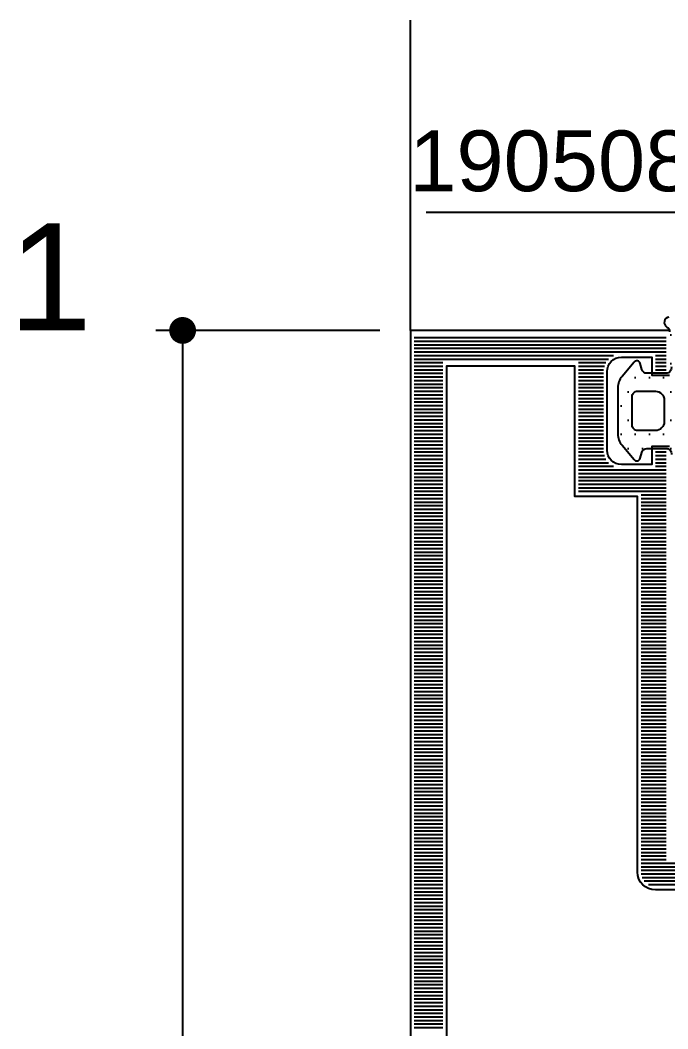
# Model space of a CAD drawing. Extents: x 16 to 197, y 31 to 244.
# Drawn here: x 123.87 to 142, y 71.87 to 100.09 of the extents above; entities that cross this region are included whole.
import ezdxf
from ezdxf.enums import TextEntityAlignment as Align

# ---------------------------------------------------------------- set-up
doc = ezdxf.new("R2010")
doc.units = 0
doc.header["$LTSCALE"] = 6
doc.layers.get('0').update_dxf_attribs({"color": 4, "linetype": 'CONTINUOUS'})
doc.layers.get('DEFPOINTS').update_dxf_attribs({"linetype": 'CONTINUOUS'})
for name, color, linetype in [('01TXT', 7, 'CONTINUOUS'), ('DICHT_PAR', 3, 'CONTINUOUS'), ('KH_NOR', 7, 'CONTINUOUS'), ('KH_SCH', 3, 'CONTINUOUS'), ('LLMASSE', 7, 'CONTINUOUS'), ('PNR', 7, 'CONTINUOUS')]:
    doc.layers.add(name, color=color, linetype=linetype)
doc.styles.get("Standard").update_dxf_attribs({"font": 'simplex.shx', "width": 0.8})
doc.styles.add('SWISS', font='swiss.ttf')
doc.styles.add('SWISSL', font='swissl.ttf')
doc.dimstyles.new('DOK-1ZU1-PUNKT', dxfattribs={"dimscale": 0, "dimtxt": 3, "dimasz": 1.5, "dimexe": 1.5, "dimexo": 0.6, "dimgap": 1.5, "dimtad": 0, "dimdsep": 46, "dimtxsty": 'Standard', "dimblk": 'PUNKT', "dimblk1": 'PUNKT', "dimblk2": 'PUNKT', "dimcen": 0, "dimclrd": 2, "dimclre": 2, "dimclrt": 7, "dimadec": 0, "dimazin": 0, "dimtfac": 0.7, "dimtofl": 0, "dimtmove": 2, "dimatfit": 3, "dimldrblk": 'PUNKT', "dimfxl": 1, "dimtolj": 1, "dimarcsym": 0})

# ---------------------------------------------------------------- blocks, each defined once
blk = doc.blocks.new('*X64')
at = {"color": 0}
for p, q in [((0.2000124182325775, 88.60000000000001), (14.30000000248067, 88.60000000000001)), ((0.2000121093465139, 88.2), (14.2999999984, 88.2)), ((0.2000122637895457, 88.4), (14.30000000044033, 88.4)), ((0.2000116460174185, 87.60000000000001), (11.36411009661483, 87.60000000000001)), ((0.2000118004604503, 87.80000000000001), (14.29999999431933, 87.80000000000001)), ((0.2000119549034821, 88), (14.29999999635967, 88)), ((13.6999999999713, 87.60000000000001), (14.299999992279, 87.60000000000001)), ((0.2000111826883231, 87), (1.800012727272406, 87)), ((0.2000113371313549, 87.2), (1.800012727272405, 87.20000000000002)), ((0.2000114915743867, 87.4), (11.08585715034917, 87.4)), ((9.40001272727082, 87.20000000000012), (10.93397459126205, 87.2)), ((9.400012727272225, 87), (10.84606079546297, 87)), ((13.69999999998771, 87.4), (14.29999999023867, 87.4)), ((13.70000000000411, 87.2), (14.29999998819834, 87.2)), ((13.70000000002052, 87), (14.299999986158, 87)), ((0.2000107193592277, 86.4), (1.80001272727241, 86.4)), ((0.2000108738022595, 86.60000000000001), (1.800012727272409, 86.60000000000001)), ((0.2000110282452913, 86.80000000000001), (1.800012727272407, 86.80000000000001)), ((9.40001272727363, 86.80000000000001), (10.80501256177413, 86.80000000000001)), ((9.400012727275035, 86.60000000000001), (10.79999999999967, 86.60000000000001)), ((9.40001272727644, 86.4), (10.79999999999969, 86.4)), ((13.70000000003692, 86.80000000000001), (14.29999998411767, 86.80000000000001)), ((0.2000102560301323, 85.80000000000001), (1.800012727272414, 85.80000000000001)), ((0.2000104104731641, 86), (1.800012727272412, 86)), ((0.2000105649161959, 86.2), (1.800012727272411, 86.2)), ((9.400012727277845, 86.2), (10.7999999999997, 86.2)), ((9.400012727279249, 86), (10.79999999999972, 86)), ((9.400012727280654, 85.80000000000001), (10.79999999999973, 85.80000000000001)), ((0.2000099471440687, 85.4), (1.800012727272416, 85.4)), ((0.2000101015871004, 85.60000000000001), (1.800012727272415, 85.60000000000001)), ((9.400012727282059, 85.60000000000001), (10.79999999999975, 85.60000000000001)), ((9.400012727283464, 85.4), (10.79999999999976, 85.4)), ((0.2000094838149732, 84.80000000000001), (1.80001272727242, 84.80000000000001)), ((0.2000096382580051, 85), (1.800012727272419, 85)), ((0.2000097927010369, 85.2), (1.800012727272418, 85.2)), ((9.400012727284869, 85.2), (10.79999999999978, 85.2)), ((9.400012727286274, 85), (10.79999999999979, 85)), ((9.40001272728768, 84.80000000000001), (10.79999999999981, 84.80000000000001)), ((0.2000090204858778, 84.2), (1.800012727272424, 84.2)), ((0.2000091749289096, 84.4), (1.800012727272423, 84.4)), ((0.2000093293719414, 84.60000000000001), (1.800012727272422, 84.60000000000001)), ((9.400012727289084, 84.60000000000001), (10.79999999999983, 84.60000000000001)), ((9.40001272729049, 84.4), (10.79999999999984, 84.4)), ((9.400012727291895, 84.2), (10.79999999999986, 84.2)), ((0.2000085571567824, 83.60000000000001), (1.800012727272428, 83.60000000000001)), ((0.2000087115998142, 83.80000000000001), (1.800012727272427, 83.80000000000001)), ((0.200008866042846, 84), (1.800012727272426, 84)), ((9.4000127272933, 84), (10.79999999999987, 84)), ((9.400012727294703, 83.80000000000001), (10.79999999999989, 83.80000000000001)), ((9.400012727296108, 83.60000000000001), (10.7999999999999, 83.60000000000001)), ((0.200008093827687, 83), (1.800012727272432, 83)), ((0.2000082482707188, 83.2), (1.800012727272431, 83.2)), ((0.2000084027137506, 83.4), (1.800012727272429, 83.4)), ((9.400012727297513, 83.4), (10.79999999999992, 83.4)), ((9.400012727298918, 83.2), (10.79999999999993, 83.2)), ((9.400012727300323, 83), (10.79999999999995, 83)), ((0.2000076304985916, 82.4), (1.800012727272436, 82.4)), ((0.2000077849416234, 82.60000000000001), (1.800012727272435, 82.60000000000001)), ((0.2000079393846552, 82.80000000000001), (1.800012727272433, 82.80000000000001)), ((9.400012727301728, 82.80000000000001), (10.79999999999997, 82.80000000000001)), ((9.400012727303134, 82.60000000000001), (10.79999999999998, 82.60000000000001)), ((9.400012727304539, 82.4), (10.8, 82.4)), ((0.200007321612528, 82), (1.800012727272438, 82)), ((0.2000074760555598, 82.2), (1.800012727272437, 82.2)), ((9.400012727305944, 82.2), (10.80501257363285, 82.2)), ((9.400012727307349, 82), (10.84606082852943, 82)), ((13.69999999998769, 82.2), (14.3000001724843, 82.2)), ((13.70000000002051, 82), (14.30000028309962, 82)), ((0.2000068582834326, 81.4), (1.800012727272442, 81.4)), ((0.2000070127264644, 81.60000000000001), (1.800012727272441, 81.60000000000001)), ((0.2000071671694962, 81.80000000000001), (1.80001272727244, 81.80000000000001)), ((9.400012727308752, 81.80000000000001), (10.93397464376178, 81.80000000000001)), ((9.400012727310157, 81.60000000000001), (11.08585722238369, 81.60000000000001)), ((9.400012727311562, 81.4), (11.36411019233321, 81.4)), ((13.70000000005333, 81.80000000000001), (14.30000039371494, 81.80000000000001)), ((13.70000000008615, 81.60000000000001), (14.30000050433027, 81.60000000000001)), ((13.70000000011897, 81.4), (14.30000061494559, 81.4)), ((0.2000063949543372, 80.80000000000001), (1.800012727272446, 80.80000000000001)), ((0.200006549397369, 81), (1.800012727272445, 81)), ((0.2000067038404008, 81.2), (1.800012727272444, 81.2)), ((9.400012727312967, 81.2), (14.30000072556092, 81.2)), ((9.400012727314373, 81), (14.30000083617624, 81)), ((9.400012727315778, 80.80000000000001), (14.30000094679157, 80.80000000000001)), ((0.2000059316252418, 80.2), (1.80001272727245, 80.2)), ((0.2000060860682736, 80.4), (1.800012727272449, 80.4)), ((0.2000062405113054, 80.60000000000001), (1.800012727272448, 80.60000000000001)), ((9.400012727317183, 80.60000000000001), (14.30000105740689, 80.60000000000001)), ((9.400012727318588, 80.4), (14.30000116802222, 80.4)), ((9.400012727319993, 80.2), (14.30000127863754, 80.2)), ((0.2000054682961463, 79.60000000000001), (1.800012727272454, 79.60000000000001)), ((0.2000056227391782, 79.80000000000001), (1.800012727272453, 79.80000000000001)), ((0.20000577718221, 80), (1.800012727272452, 80)), ((9.400012727321398, 80), (14.30000138925287, 80)), ((12.90001272727268, 79.80000000000001), (14.30000149986819, 79.80000000000001)), ((12.90001272727268, 79.60000000000001), (14.30000161048352, 79.60000000000001)), ((0.200005004967051, 79), (1.800012727272458, 79)), ((0.2000051594100828, 79.2), (1.800012727272457, 79.2)), ((0.2000053138531146, 79.4), (1.800012727272455, 79.4)), ((12.90001272727268, 79.4), (14.30000172109884, 79.4)), ((12.90001272727268, 79.2), (14.30000183171417, 79.2)), ((12.90001272727268, 79), (14.30000194232949, 79)), ((0.2000046960809873, 78.60000000000001), (1.800012727272461, 78.60000000000001)), ((0.2000048505240191, 78.80000000000001), (1.800012727272459, 78.80000000000001)), ((12.90001272727268, 78.80000000000001), (14.30000205294482, 78.80000000000001)), ((12.90001272727268, 78.60000000000001), (14.30000216356014, 78.60000000000001)), ((0.2000042327518919, 78), (1.800012727272464, 78)), ((0.2000043871949237, 78.2), (1.800012727272463, 78.2)), ((0.2000045416379555, 78.4), (1.800012727272462, 78.4)), ((12.90001272727268, 78.4), (14.30000227417547, 78.4)), ((12.90001272727268, 78.2), (14.30000238479079, 78.2)), ((12.90001272727268, 78), (14.30000249540612, 78)), ((0.2000037694227965, 77.4), (1.800012727272468, 77.4)), ((0.2000039238658283, 77.60000000000001), (1.800012727272467, 77.60000000000001)), ((0.2000040783088601, 77.80000000000001), (1.800012727272466, 77.80000000000001)), ((12.90001272727268, 77.80000000000001), (14.30000260602144, 77.80000000000001)), ((12.90001272727268, 77.60000000000001), (14.30000271663677, 77.60000000000001)), ((12.90001272727268, 77.4), (14.30000282725209, 77.4)), ((0.2000033060937011, 76.80000000000001), (1.800012727272472, 76.80000000000001)), ((0.2000034605367329, 77), (1.800012727272471, 77)), ((0.2000036149797647, 77.2), (1.80001272727247, 77.2)), ((12.90001272727268, 77.2), (14.30000293786741, 77.2)), ((12.90001272727268, 77), (14.30000304848274, 77)), ((12.90001272727268, 76.80000000000001), (14.30000315909806, 76.80000000000001)), ((0.2000028427646057, 76.2), (1.800012727272476, 76.2)), ((0.2000029972076375, 76.4), (1.800012727272475, 76.4)), ((0.2000031516506693, 76.60000000000001), (1.800012727272474, 76.60000000000001)), ((12.90001272727268, 76.60000000000001), (14.30000326971339, 76.60000000000001)), ((12.90001272727268, 76.4), (14.30000338032871, 76.4)), ((12.90001272727268, 76.2), (14.30000349094404, 76.2)), ((0.2000025338785421, 75.8), (1.800012727272479, 75.8)), ((0.2000026883215739, 76), (1.800012727272478, 76)), ((12.90001272727268, 76), (14.30000360155936, 76)), ((12.90001272727268, 75.8), (14.30000371217469, 75.8)), ((0.2000020705494467, 75.2), (1.800012727272483, 75.2)), ((0.2000022249924785, 75.4), (1.800012727272481, 75.4)), ((0.2000023794355103, 75.60000000000001), (1.80001272727248, 75.60000000000001)), ((12.90001272727268, 75.60000000000001), (14.30000382279001, 75.60000000000001)), ((12.90001272727268, 75.4), (14.30000393340534, 75.4)), ((12.90001272727268, 75.2), (14.30000404402066, 75.2)), ((0.2000016072203513, 74.60000000000001), (1.800012727272487, 74.60000000000001)), ((0.2000017616633831, 74.8), (1.800012727272485, 74.8)), ((0.2000019161064149, 75), (1.800012727272484, 75)), ((12.90001272727268, 75), (14.30000415463599, 75)), ((12.90001272727268, 74.8), (14.30000426525131, 74.8)), ((12.90001272727268, 74.60000000000001), (14.30000437586664, 74.60000000000001)), ((0.2000011438912559, 74), (1.80001272727249, 74)), ((0.2000012983342877, 74.2), (1.800012727272489, 74.2)), ((0.2000014527773195, 74.4), (1.800012727272488, 74.4)), ((12.90001272727268, 74.4), (14.30000448648196, 74.4)), ((12.90001272727268, 74.2), (14.30000459709729, 74.2)), ((12.90001272727268, 74), (14.30000470771261, 74)), ((0.2000006805621605, 73.4), (1.800012727272494, 73.4)), ((0.2000008350051923, 73.60000000000001), (1.800012727272493, 73.60000000000001)), ((0.2000009894482241, 73.8), (1.800012727272492, 73.8)), ((12.90001272727268, 73.8), (14.30000481832793, 73.8)), ((12.90001272727268, 73.60000000000001), (14.30000492894326, 73.60000000000001)), ((12.90001272727268, 73.4), (14.30000503955858, 73.4)), ((0.200000217233065, 72.8), (1.800012727272498, 72.8)), ((0.2000003716760969, 73), (1.800012727272497, 73)), ((0.2000005261191287, 73.2), (1.800012727272496, 73.2)), ((12.90001272727268, 73.2), (14.30000515017391, 73.2)), ((12.90001272727268, 73), (14.30000526078923, 73)), ((12.90001272727268, 72.8), (14.30000537140456, 72.8)), ((0.1999999083470014, 72.4), (1.800012727272501, 72.4)), ((0.2000000627900332, 72.60000000000001), (1.8000127272725, 72.60000000000001)), ((12.90001272727268, 72.60000000000001), (14.30000548201988, 72.60000000000001)), ((12.90001272727268, 72.4), (14.30000559263521, 72.4)), ((0.199999445017906, 71.8), (1.800012727272505, 71.8)), ((0.1999995994609378, 72), (1.800012727272503, 72)), ((0.1999997539039697, 72.2), (1.800012727272502, 72.2)), ((12.90001272727268, 72.2), (14.30000570325053, 72.2)), ((12.90001272727268, 72), (14.30000581386586, 72)), ((12.90001272727268, 71.8), (14.30000592448118, 71.8)), ((0.1999989816888106, 71.2), (1.800012727272509, 71.2)), ((0.1999991361318424, 71.4), (1.800012727272507, 71.4)), ((0.1999992905748742, 71.60000000000001), (1.800012727272506, 71.60000000000001)), ((12.90001272727268, 71.60000000000001), (14.30000603509651, 71.60000000000001)), ((12.90001272727268, 71.4), (14.30000614571183, 71.4)), ((12.90001272727268, 71.2), (14.30000625632716, 71.2)), ((0.1999985183597152, 70.60000000000001), (1.800012727272513, 70.60000000000001)), ((0.199998672802747, 70.8), (1.800012727272511, 70.8)), ((0.1999988272457788, 71), (1.80001272727251, 71)), ((12.90001272727268, 71), (14.30000636694248, 71)), ((12.90001272727268, 70.8), (14.30000647755781, 70.8)), ((12.90001272727268, 70.60000000000001), (14.30000658817313, 70.60000000000001)), ((0.1999980550306198, 70), (1.800012727272516, 70)), ((0.1999982094736516, 70.2), (1.800012727272515, 70.2)), ((0.1999983639166834, 70.4), (1.800012727272514, 70.4)), ((12.90001272727268, 70.4), (14.30000669878846, 70.4)), ((12.90001272727268, 70.2), (14.30000680940378, 70.2)), ((12.90001272727268, 70), (14.30000692001911, 70)), ((0.1999977461445562, 69.60000000000001), (1.800012727272519, 69.60000000000001)), ((0.199997900587588, 69.8), (1.800012727272518, 69.8)), ((12.90001272727268, 69.8), (14.30000703063443, 69.8)), ((12.90001272727268, 69.60000000000001), (14.30000714124976, 69.60000000000001)), ((0.1999972828154608, 69), (1.800012727272523, 69)), ((0.1999974372584926, 69.2), (1.800012727272522, 69.2)), ((0.1999975917015244, 69.4), (1.80001272727252, 69.4)), ((12.90001272727268, 69.4), (14.30000725186508, 69.4)), ((12.90001272727268, 69.2), (14.30000736248041, 69.2)), ((12.90001272727268, 69), (14.30000747309573, 69)), ((0.1999968194863654, 68.4), (1.800012727272527, 68.4)), ((0.1999969739293972, 68.60000000000001), (1.800012727272525, 68.60000000000001)), ((0.199997128372429, 68.8), (1.800012727272524, 68.8)), ((12.90001272727268, 68.8), (14.30000758371106, 68.8)), ((12.90001272727268, 68.60000000000001), (14.30000769432638, 68.60000000000001)), ((12.90001272727268, 68.4), (14.3000078049417, 68.4)), ((0.19999635615727, 67.8), (1.800012727272531, 67.8)), ((0.1999965106003018, 68), (1.800012727272529, 68)), ((0.1999966650433336, 68.2), (1.800012727272528, 68.2)), ((12.90001272727268, 68.2), (14.30000791555703, 68.2)), ((12.90001272727268, 68), (14.30000802617235, 68)), ((12.90001272727268, 67.8), (14.30000813678768, 67.8)), ((0.1999958928281746, 67.2), (1.800012727272535, 67.2)), ((0.1999960472712064, 67.4), (1.800012727272533, 67.4)), ((0.1999962017142382, 67.60000000000001), (1.800012727272532, 67.60000000000001)), ((12.90001272727268, 67.60000000000001), (14.300008247403, 67.60000000000001)), ((12.90001272727268, 67.4), (14.30000835801833, 67.4)), ((12.90001272727268, 67.2), (14.30000846863365, 67.2)), ((0.1999954294990791, 66.60000000000001), (1.800012727272539, 66.60000000000001)), ((0.1999955839421109, 66.8), (1.800012727272537, 66.8)), ((0.1999957383851428, 67), (1.800012727272536, 67)), ((12.90001272727268, 67), (14.30000857924898, 67)), ((12.90001272727268, 66.8), (14.3000086898643, 66.8)), ((12.90001272727268, 66.60000000000001), (14.30000880047963, 66.60000000000001)), ((0.1999951206130156, 66.2), (1.800012727272541, 66.2)), ((0.1999952750560473, 66.4), (1.80001272727254, 66.4)), ((12.90001272727268, 66.4), (14.30000891109495, 66.4)), ((12.90001272727268, 66.2), (14.30000902171028, 66.2)), ((0.1999946572839201, 65.60000000000001), (1.800012727272545, 65.60000000000001)), ((0.1999948117269519, 65.8), (1.800012727272544, 65.8)), ((0.1999949661699837, 66), (1.800012727272542, 66)), ((12.90001272727268, 66), (14.3000091323256, 66)), ((12.90001272727268, 65.8), (14.30000924294093, 65.8)), ((12.90001272727268, 65.60000000000001), (14.30000935355625, 65.60000000000001)), ((0.1999941939548247, 65), (1.800012727272549, 65)), ((0.1999943483978565, 65.2), (1.800012727272548, 65.2)), ((0.1999945028408883, 65.4), (1.800012727272546, 65.4)), ((12.90001272727268, 65.4), (14.30000946417158, 65.4)), ((12.90001272727268, 65.2), (14.3000095747869, 65.2)), ((12.90001272727268, 65), (14.30000968540222, 65)), ((0.1999937306257293, 64.4), (1.800012727272553, 64.4)), ((0.1999938850687611, 64.60000000000001), (1.800012727272551, 64.60000000000001)), ((0.1999940395117929, 64.8), (1.80001272727255, 64.8)), ((12.90001272727268, 64.8), (14.30000979601755, 64.8)), ((12.90001272727268, 64.60000000000001), (14.30000990663287, 64.60000000000001)), ((12.90001272727268, 64.4), (14.3000100172482, 64.4)), ((0.1999932672966339, 63.8), (1.800012727272557, 63.8)), ((0.1999934217396657, 64), (1.800012727272555, 64)), ((0.1999935761826975, 64.2), (1.800012727272554, 64.2)), ((12.90001272727268, 64.2), (14.30001012786352, 64.2)), ((12.90001272727268, 64), (14.30001023847885, 64)), ((12.90001272727268, 63.8), (14.30001034909417, 63.8)), ((0.1999928039675385, 63.2), (1.800012727272561, 63.2)), ((0.1999929584105703, 63.40000000000001), (1.800012727272559, 63.40000000000001)), ((0.1999931128536021, 63.6), (1.800012727272558, 63.6)), ((12.90001272727268, 63.6), (14.3000104597095, 63.6)), ((12.90001272727268, 63.40000000000001), (14.30001057032482, 63.40000000000001)), ((12.90001272727268, 63.2), (14.30001068094015, 63.2)), ((0.1999924950814749, 62.8), (1.800012727272563, 62.8)), ((0.1999926495245067, 63), (1.800012727272562, 63)), ((12.90001272727268, 63), (14.30001079155547, 63)), ((12.90001272727268, 62.8), (14.3000109021708, 62.8)), ((0.1999920317523795, 62.2), (1.800012727272567, 62.2)), ((0.1999921861954113, 62.40000000000001), (1.800012727272566, 62.40000000000001)), ((0.1999923406384431, 62.6), (1.800012727272565, 62.6)), ((12.90001272727268, 62.6), (14.30001101278612, 62.6)), ((12.90001272727268, 62.40000000000001), (14.30001112340145, 62.40000000000001)), ((12.90001272727268, 62.2), (14.30001123401677, 62.2)), ((0.1999915684232841, 61.6), (1.800012727272571, 61.6)), ((0.1999917228663159, 61.8), (1.80001272727257, 61.8)), ((0.1999918773093477, 62), (1.800012727272568, 62)), ((12.90001272727268, 62), (14.3000113446321, 62)), ((12.90001272727268, 61.8), (14.30001145524742, 61.8)), ((12.90001272727268, 61.6), (14.30001156586275, 61.6)), ((0.1999911050941887, 61), (1.800012727272575, 61)), ((0.1999912595372205, 61.2), (1.800012727272573, 61.2)), ((0.1999914139802522, 61.40000000000001), (1.800012727272572, 61.40000000000001)), ((12.90001272727268, 61.40000000000001), (14.30001167647807, 61.40000000000001)), ((12.90001272727268, 61.2), (14.3000117870934, 61.2)), ((12.90001272727268, 61), (14.30001189770872, 61)), ((0.1999906417650932, 60.40000000000001), (1.800012727272579, 60.40000000000001)), ((0.199990796208125, 60.6), (1.800012727272577, 60.6)), ((0.1999909506511569, 60.8), (1.800012727272576, 60.8)), ((12.90001272727268, 60.8), (14.30001200832404, 60.8)), ((12.90001272727268, 60.6), (14.30001211893937, 60.6)), ((12.90001272727268, 60.40000000000001), (14.30001222955469, 60.40000000000001)), ((0.1999903328790296, 60), (1.800012727272581, 60)), ((0.1999904873220614, 60.2), (1.80001272727258, 60.2)), ((12.90001272727268, 60.2), (14.30001234017002, 60.2)), ((12.90001272727268, 60), (14.30001245078534, 60)), ((0.1999898695499342, 59.40000000000001), (1.800012727272585, 59.40000000000001)), ((0.199990023992966, 59.6), (1.800012727272584, 59.6)), ((0.1999901784359978, 59.8), (1.800012727272583, 59.8)), ((12.90001272727268, 59.8), (14.30001256140067, 59.8)), ((12.90001272727268, 59.6), (14.30001267201599, 59.6)), ((12.90001272727268, 59.40000000000001), (14.30001278263132, 59.40000000000001)), ((0.1999894062208388, 58.8), (1.800012727272589, 58.8)), ((0.1999895606638706, 59), (1.800012727272588, 59)), ((0.1999897151069024, 59.2), (1.800012727272587, 59.2)), ((12.90001272727268, 59.2), (22.30000000000009, 59.2)), ((12.90001272727268, 59), (22.30000000000009, 59)), ((12.90001272727268, 58.8), (22.30000000000009, 58.8)), ((0.1999889428917434, 58.2), (1.800012727272593, 58.2)), ((0.1999890973347752, 58.40000000000001), (1.800012727272592, 58.40000000000001)), ((0.199989251777807, 58.6), (1.80001272727259, 58.6)), ((12.90628733395326, 58.6), (22.30000000000008, 58.6)), ((12.95839287856308, 58.40000000000001), (22.30000000000008, 58.40000000000001)), ((13.07551292743281, 58.2), (22.30000000000008, 58.2)), ((0.199988479562648, 57.6), (1.800012727272597, 57.6)), ((0.1999886340056798, 57.8), (1.800012727272596, 57.8)), ((0.1999887884487116, 58), (1.800012727272594, 58)), ((13.31271439265192, 58), (22.30000000000008, 58)), ((0.1999880162335526, 57), (1.800012727272601, 57)), ((0.1999881706765844, 57.2), (1.800012727272599, 57.2)), ((0.1999883251196162, 57.40000000000001), (1.800012727272598, 57.40000000000001)), ((0.199987707347489, 56.6), (1.800012727272603, 56.6)), ((0.1999878617905208, 56.8), (1.800012727272602, 56.8)), ((0.1999872440183936, 56), (1.800012727272607, 56)), ((0.1999873984614254, 56.2), (1.800012727272606, 56.2)), ((0.1999875529044572, 56.40000000000001), (1.800012727272605, 56.40000000000001)), ((0.1999867806892981, 55.40000000000001), (1.800012727272611, 55.40000000000001)), ((0.19998693513233, 55.6), (1.80001272727261, 55.6)), ((0.1999870895753618, 55.8), (1.800012727272609, 55.8)), ((0.1999863173602028, 54.8), (1.800012727272615, 54.8)), ((0.1999864718032346, 55), (1.800012727272614, 55)), ((0.1999866262462664, 55.2), (1.800012727272613, 55.2)), ((0.1999858540311073, 54.2), (1.800012727272619, 54.2)), ((0.1999860084741391, 54.40000000000001), (1.800012727272618, 54.40000000000001)), ((0.1999861629171709, 54.6), (1.800012727272616, 54.6)), ((0.1999855451450437, 53.8), (1.800012727272622, 53.8)), ((0.1999856995880755, 54), (1.80001272727262, 54)), ((0.1999850818159483, 53.2), (1.800012727272625, 53.2)), ((0.1999852362589801, 53.40000000000001), (1.800012727272624, 53.40000000000001)), ((0.1999853907020119, 53.6), (1.800012727272623, 53.6)), ((0.1999846184868529, 52.6), (1.800012727272629, 52.6)), ((0.1999847729298847, 52.8), (1.800012727272628, 52.8)), ((0.1999849273729165, 53), (1.800012727272627, 53)), ((0.1999841551577575, 52), (1.800012727272633, 52)), ((0.1999843096007893, 52.2), (1.800012727272632, 52.2)), ((0.1999844640438211, 52.40000000000001), (1.800012727272631, 52.40000000000001)), ((0.1999836918286621, 51.40000000000001), (1.800012727272637, 51.40000000000001)), ((0.1999838462716939, 51.6), (1.800012727272636, 51.6)), ((0.1999840007147257, 51.8), (1.800012727272635, 51.8)), ((0.1999832284995667, 50.8), (1.800012727272641, 50.8)), ((0.1999833829425985, 51), (1.80001272727264, 51)), ((0.1999835373856303, 51.2), (1.800012727272639, 51.2)), ((0.1999829196135031, 50.40000000000001), (1.800012727272644, 50.40000000000001)), ((0.1999830740565349, 50.6), (1.800012727272642, 50.6)), ((0.1999826107274395, 50), (1.800012727272646, 50)), ((0.1999827651704713, 50.2), (1.800012727272645, 50.2))]:
    blk.add_line(p, q, dxfattribs=at)
blk = doc.blocks.new('B-LL132345')
at = {"layer": 'KH_NOR'}
blk.add_lwpolyline([(14.50000000656133, 82.50000000686899), (13.49999999993846, 82.49999999993847), (13.50000000010256, 81.49999999993847), (11.79999999999984, 81.5, -0.41421348000001), (11, 82.30000000000007), (10.99999999999966, 86.70000000000005, -0.414213569999992), (11.80000000000019, 87.5), (13.4999999999795, 87.5000000000205), (13.50000000006153, 86.49999999993847), (14.49999998105717, 86.50000001925048)], format="xyb", dxfattribs=at)
blk.add_lwpolyline([(14.50000000656133, 89.00000000686899), (1.272711858135711e-05, 88.99999999984618), (-5.600003057116796e-05, -2.153055511655566e-10)], dxfattribs=at)
blk.add_lwpolyline([(2.000012727272787, 28.30000000000007), (20.69994399999985, 28.30000000000007), (20.70000000000005, 57.70000000000005), (13.70001272727268, 57.70000000000005, -0.414213562373095), (12.70001272727268, 58.70000000000005), (12.70001272727268, 79.70000000000005), (9.200012727323504, 79.69999999994877), (9.200012727272224, 87.00000000000011), (2.000012727272406, 87), (2.000012727272787, 28.30000000000007)], format="xyb", close=True, dxfattribs=at)
at = {"layer": 'KH_SCH'}
blk.add_blockref('*X64', (0, 0), dxfattribs=at)
blk = doc.blocks.new('PUNKT')
at = {"color": 0, "linetype": 'CONTINUOUS'}
blk.add_line((-0.5, 0), (-1, 0), dxfattribs=at)
at = {"color": 0, "linetype": 'CONTINUOUS', "const_width": 0.5}
blk.add_lwpolyline([(-0.25, 0, 1), (0.25, 0, 1)], format="xyb", close=True, dxfattribs=at)
blk = doc.blocks.new('*D67')
at = {"layer": 'DEFPOINTS', "color": 0}
for p in [(128.4166908126299, 91.40832552261443), (134.2357742694196, 91.40832552261443), (130.0152606226832, 46.9083255225837)]:
    blk.add_point(p, dxfattribs=at)
at = {"layer": 'LLMASSE', "color": 3, "lineweight": -2}
for p, q in [((133.9357742694196, 91.40832552261443), (127.6666908126299, 91.40832552261443)), ((128.4166908126299, 90.65832552261443), (128.4166908126299, 70.97689695117049)), ((128.4166908126299, 47.6583255225837), (128.4166908126299, 67.33975409402763)), ((129.7152606226832, 46.9083255225837), (127.6666908126299, 46.9083255225837))]:
    blk.add_line(p, q, dxfattribs=at)
at = {"layer": 'LLMASSE', "color": 3, "lineweight": -2, "xscale": 0.75, "yscale": 0.75, "zscale": 0.75}
for p, rotation in [((128.4166908126299, 91.40832552261443), 90), ((128.4166908126299, 46.9083255225837), 270)]:
    blk.add_blockref('PUNKT', p, dxfattribs=dict(at, rotation=rotation))
at = {"layer": 'LLMASSE', "color": 3, "insert": (128.4166908126299, 69.15832552259907), "char_height": 1.7, "attachment_point": 5, "rotation": 90}
blk.add_mtext('\\A1;89', dxfattribs=at)

msp = doc.modelspace()

# ---------------------------------------------------------------- hatches: boundary and pattern name
h = msp.add_hatch()
h.set_pattern_fill('DOTS', color=3, scale=0.25, style=0)
h.set_pattern_definition([(0, (0, 0), (0.1984375, 0.396875), [0, -0.396875])])
edge = h.paths.add_edge_path()
edge.add_arc((143.5500396488347, 91.57362215166216), 0.5, 0, 105.2232402070219)
edge.add_arc((140.7929435037213, 101.7051778489182), 10, 277.1144556561809, 285.22324020702223, ccw=False)
edge.add_arc((142.0500396488347, 91.63332552266056), 0.1499999999999936, 97.11445565618135, 239.9999999999949)
edge.add_arc((141.9000396488346, 91.3735179015252), 0.1500000000000091, 5.4001247917767614e-12, 60.00000000000699, ccw=False)
edge.add_line((142.0500396488347, 91.37351790152522), (142.0500396488347, 90.56467593767707))
edge.add_line((142.0500396488347, 90.56467593767707), (142.094928522778, 90.39714837942594))
edge.add_arc((141.9500396488346, 90.35832552266055), 0.150000000000002, -89.99999999998909, 15.000000000005514, ccw=False)
edge.add_line((141.9500396488347, 90.20832552266054), (141.4151386970315, 90.20832552266054))
edge.add_arc((141.41513869697, 90.35832552258036), 0.1499999999198138, 194.9999999764934, 270.000000023493, ccw=False)
edge.add_line((141.2702498230881, 90.31950266589517), (141.2261173153148, 90.4842074271708))
edge.add_arc((141.1295247326859, 90.45832552266054), 0.09999999999998183, 15.00000000000569, 140.0000000000024)
edge.add_line((141.052920288374, 90.52260428362919), (140.7170174272752, 90.12229084215201))
edge.add_arc((141.1000396488346, 89.80089703730874), 0.4999999999999966, 139.9999999999999, 180)
edge.add_line((140.6000396488346, 89.80089703730874), (140.6000396488346, 88.51575400801235))
edge.add_arc((141.1000396488346, 88.51575400801235), 0.5, 180, 220.0000000000001)
edge.add_line((140.7170174272752, 88.19436020316908), (141.052920288374, 87.7940467616919))
edge.add_arc((141.1295247327059, 87.85832552257025), 0.09999999995728234, 219.9999999529967, 345.000000047)
edge.add_line((141.2261173153148, 87.8324436181503), (141.2702498230881, 87.99714837942594))
edge.add_arc((141.4151386970315, 87.95832552266056), 0.1499999999999984, 90, 164.9999999999997, ccw=False)
edge.add_line((141.4151386970315, 88.10832552266055), (141.9500396488347, 88.10832552266055))
edge.add_arc((141.9500396488347, 87.95832552266054), 0.1500000000000057, -8.583936804511723, 90, ccw=False)
edge.add_line((142.0983593886247, 87.93593680254058), (142.051159822308, 87.62325133607386))
edge.add_arc((142.1500396487526, 87.60832552258995), 0.09999999992941186, 171.4160631484719, 270.0000000469969)
edge.add_line((142.1500396488346, 87.50832552266056), (142.4241747041581, 87.50832552266056))
edge.add_arc((142.4241747041581, 87.65832552266055), 0.1499999999999915, 270, 350.0000000000011)
edge.add_line((142.5718958671099, 87.63227829601051), (142.6736531896439, 88.20937274931057))
edge.add_arc((142.8213743525957, 88.18332552266054), 0.1499999999999934, 33.71261571377738, 170.000000000001, ccw=False)
edge.add_arc((140.8665693097362, 86.87901066634285), 2.500000000000003, 10.192306335934575, 33.71261571377829, ccw=False)
edge.add_arc((143.6847430149978, 87.39713000032364), 0.3655571821432425, 191.9574234478977, 357.8366345207008)
edge.add_line((144.0500396488347, 87.38333062628112), (144.0500209307687, 88.66699248572664))
edge.add_arc((143.8500209307899, 88.66698956937202), 0.2000000000000204, 0.0008354740557191675, 180.0008354740557)
edge.add_line((143.6500209308111, 88.6669866530174), (143.6500301166417, 87.92838504779739))
edge.add_arc((143.6270270889342, 87.92838490473665), 0.02300302770799056, -180.00035633469793, 0.000356334697926286, ccw=False)
edge.add_line((143.6040240612266, 87.92838504779739), (143.6040240612266, 88.03456610045149))
edge.add_arc((142.6040582625505, 88.04283661905785), 1.000000000000004, 359.5261287871176, 412.8234961604567)
edge.add_arc((143.4500396488347, 89.15832552266053), 0.3999999999999919, 140.421963242763, 232.8234961604546, ccw=False)
edge.add_line((143.1417366366462, 89.41317695521583), (143.7287946289454, 90.1233622798204))
edge.add_line((143.7287946289454, 90.1233622798204), (143.7500396488347, 89.6158260096452))
edge.add_arc((143.9000396488346, 89.61582600952215), 0.1499999999999773, 179.9999999529977, 360.0000000470023)
edge.add_line((144.0500396488347, 89.6158260096452), (144.0500396488347, 91.57362215166216))
edge = h.paths.add_edge_path(flags=16)
edge.add_line((143.6500396488346, 91.09418903852344), (143.6500396488346, 91.52362215166215))
edge.add_arc((143.5000396488346, 91.52362215166215), 0.1500000000000057, 0, 164.9999999999945)
edge.add_line((143.3551507748913, 91.56244500842755), (143.3030198509228, 91.36788975153168))
edge.add_arc((142.9166495204072, 91.47141736957268), 0.4000000000000023, 281.8421193132033, 345.00000000000136, ccw=False)
edge.add_arc((143.0500396488347, 90.83525145281973), 0.2500000000000107, 101.8421193131976, 186.0290041602289)
edge.add_line((142.8014224353985, 90.80899347911219), (142.8670789591281, 90.18734071354211))
edge.add_arc((143.0162492871513, 90.20309549763883), 0.1499999999482661, 186.0290041132234, 320.4219632897683)
edge.add_line((143.1318629167605, 90.1075262105584), (143.420797179306, 90.45706045713521))
edge.add_arc((142.6500396488347, 91.09418903852341), 0.9999999999999659, 320.4219632427662, 360.0000000000016)
edge = h.paths.add_edge_path(flags=16)
edge.add_arc((141.6500396488346, 88.85832552266055), 0.25, -90, 0, ccw=False)
edge.add_line((141.6500396488346, 88.60832552266055), (141.1500396488346, 88.60832552266055))
edge.add_arc((141.1500396487116, 88.75832552253749), 0.1499999998769397, 179.9999999529923, 270.0000000469969, ccw=False)
edge.add_line((141.0000396488347, 88.75832552266056), (141.0000396488347, 89.55832552266055))
edge.add_arc((141.1500396488346, 89.55832552266057), 0.1499999999999773, 90, 180.0000000000054, ccw=False)
edge.add_line((141.1500396488346, 89.70832552266054), (141.6500396488346, 89.70832552266054))
edge.add_arc((141.6500396488346, 89.45832552266054), 0.25, 0, 90, ccw=False)
edge.add_line((141.9000396488346, 89.45832552266054), (141.9000396488346, 88.85832552266055))

# ---------------------------------------------------------------- linework, layer by layer
at = {"layer": 'DICHT_PAR'}
for points in [[(142.0314618732911, 91.78217063093037, 0.7191390354989544), (141.9750396488346, 91.50342171209289, -0.2679491924311256), (142.0500396488347, 91.37351790152522)], [(142.094928522778, 90.39714837942594, -0.4931454260313171), (141.9500396488347, 90.20832552266054), (141.4151386970315, 90.20832552266054, -0.3394542590921118), (141.2702498230881, 90.31950266589517), (141.2261173153148, 90.4842074271708, 0.6068148963146014), (141.052920288374, 90.52260428362919), (140.7170174272752, 90.12229084215201, 0.1763269807084609), (140.6000396488346, 89.80089703730874), (140.6000396488346, 88.51575400801235, 0.1763269807084611), (140.7170174272752, 88.19436020316908), (141.052920288374, 87.7940467616919, 0.6068148968758568), (141.2261173153148, 87.8324436181503), (141.2702498230881, 87.99714837942594, -0.339454258863376), (141.4151386970315, 88.10832552266055), (141.9500396488347, 88.10832552266055, -0.4588069095179975), (142.0983593886247, 87.93593680254058)]]:
    msp.add_lwpolyline(points, format="xyb", dxfattribs=at)
msp.add_lwpolyline([(141.9000396488346, 88.85832552266055, -0.414213562373095), (141.6500396488346, 88.60832552266055), (141.1500396488346, 88.60832552266055, -0.414213562853683), (141.0000396488347, 88.75832552266056), (141.0000396488347, 89.55832552266055, -0.4142135623730961), (141.1500396488346, 89.70832552266054), (141.6500396488346, 89.70832552266054, -0.414213562373095), (141.9000396488346, 89.45832552266054), (141.9000396488346, 88.85832552266055)], format="xyb", close=True, dxfattribs=at)
at = {"layer": 'PNR', "color": 3}
for points in [[(134.8000397265682, 91.40832552261443), (134.8000397265682, 100.0866274692548)], [(142.9816589001086, 91.78931172851433), (142.7145509599234, 94.70238344576997), (135.2322421623142, 94.70238344576997)]]:
    msp.add_lwpolyline(points, dxfattribs=at)

# ---------------------------------------------------------------- block references
at = {"xscale": 0.5, "yscale": 0.5, "zscale": 0.5}
msp.add_blockref('B-LL132345', (134.8000333630089, 46.90832552269134), dxfattribs=at)

# ---------------------------------------------------------------- texts
at = {"layer": '01TXT', "color": 40, "style": 'SWISS'}
msp.add_text('1', height=3, dxfattribs=at).set_placement((123.5492208304059, 91.40832552261443))
at = {"layer": 'PNR', "color": 10, "style": 'SWISSL'}
msp.add_text('190508', height=1.7, dxfattribs=at).set_placement((142.6854668737873, 95.30238344576996), align=Align.RIGHT)

# ---------------------------------------------------------------- dimensions: what is measured, and where the dimension line sits
at = {"layer": 'LLMASSE'}
dim = msp.add_linear_dim(base=(128.4166908126299, 91.40832552261443), p1=(130.0152606226832, 46.9083255225837), p2=(134.2357742694196, 91.40832552261443), angle=90, dimstyle='DOK-1ZU1-PUNKT', override={"dimscale": 0.5, "dimtxt": 3.4, "dimlfac": 2, "dimclrd": 3, "dimclre": 3, "dimclrt": 3}, dxfattribs=at)
dim.commit()
dim.dimension.update_dxf_attribs({"geometry": '*D67', "text_midpoint": (128.4166908126299, 69.15832552259907)})

doc.saveas('drawing.dxf')
